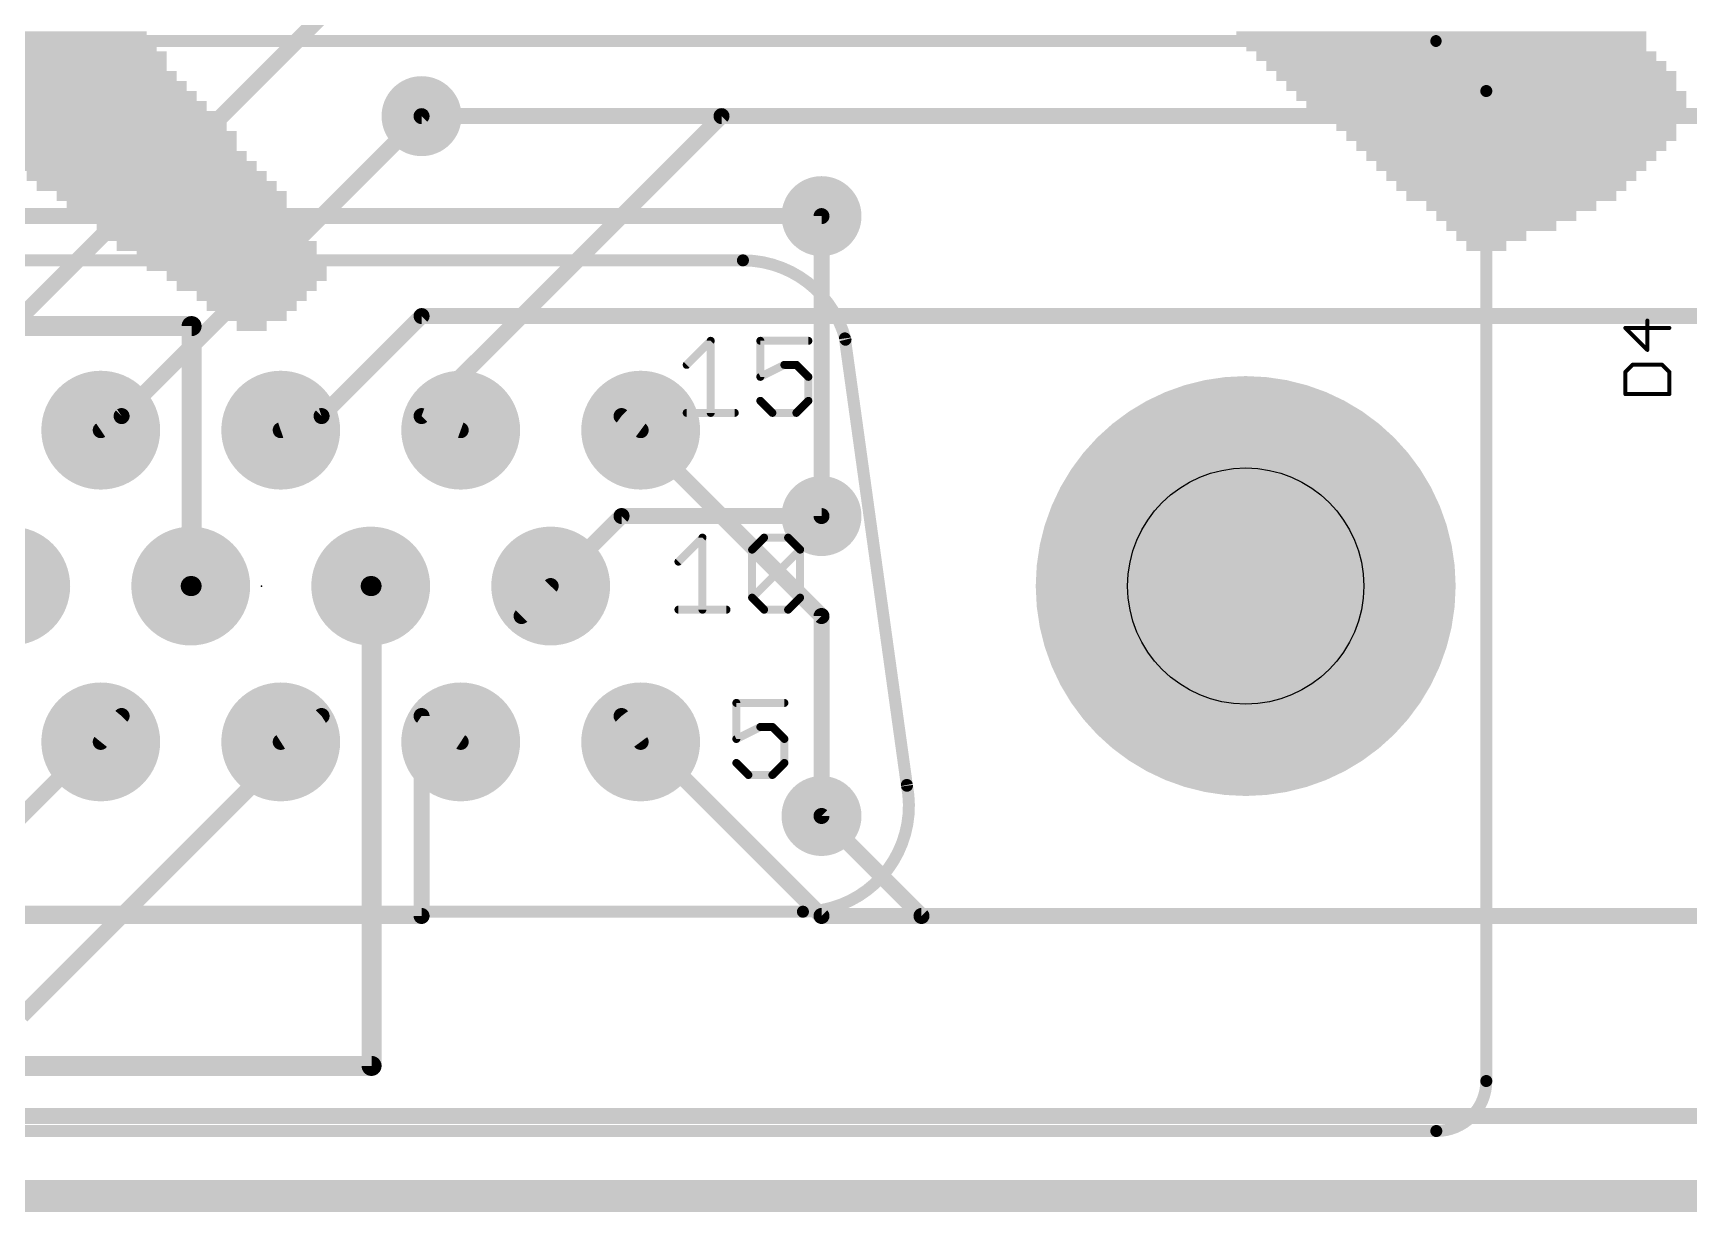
# Model space of a CAD drawing. Extents: x -2.2 to 88.8, y 2.6 to 53.2.
# Drawn here: x 33.17 to 54.2, y 2.59 to 17.56 of the extents above; entities that cross this region are included whole.
import ezdxf

# ---------------------------------------------------------------- set-up
doc = ezdxf.new("R2010")
doc.units = 0
for name, color, linetype in [('1', 22, 'CONTINUOUS'), ('16', 175, 'CONTINUOUS'), ('17', 82, 'CONTINUOUS'), ('18', 82, 'CONTINUOUS'), ('20', 7, 'CONTINUOUS'), ('21', 253, 'CONTINUOUS'), ('22', 253, 'CONTINUOUS'), ('23', 7, 'CONTINUOUS'), ('25', 253, 'CONTINUOUS'), ('42', 175, 'CONTINUOUS')]:
    doc.layers.add(name, color=color, linetype=linetype)

# ---------------------------------------------------------------- blocks, each defined once
blk = doc.blocks.new('RECT')
blk.add_solid([(-0.5, -0.5), (0.5, -0.5), (-0.5, 0.5), (0.5, 0.5)])
blk = doc.blocks.new('ROUNDP')
at = {"const_width": 0.5}
blk.add_lwpolyline([(0, -0.25, 1), (0, 0.25, 1), (0, -0.25)], format="xyb", dxfattribs=at)
blk = doc.blocks.new('ROUNDV')
at = {"const_width": 0.5}
blk.add_lwpolyline([(0, -0.25, 1), (0, 0.25, 1), (0, -0.25)], format="xyb", dxfattribs=at)

msp = doc.modelspace()

# ---------------------------------------------------------------- linework, layer by layer
at = {"layer": '1', "const_width": 0.2032}
for points in [[(36.83, 17.78), (31.75, 12.7)], [(38.1, 16.51), (34.29, 12.7)], [(41.91, 16.51), (38.1, 12.7)], [(54.61, 16.51), (41.91, 16.51)], [(43.18, 15.24), (43.18, 11.43)], [(34.29, 12.7), (34.025, 12.521)], [(38.1, 12.7), (38.597, 12.521)], [(43.18, 10.16), (40.64, 12.7)], [(40.64, 12.7), (40.883, 12.521)], [(43.18, 7.62), (43.18, 10.16)], [(38.1, 8.89), (38.1, 6.35)], [(38.1, 8.89), (38.597, 8.561)], [(43.18, 6.35), (40.64, 8.89)], [(40.64, 8.89), (40.883, 8.561)], [(38.1, 6.35), (30.48, 6.35)], [(55.88, 6.35), (43.18, 6.35)], [(6.35, 3.81), (81.28, 3.81)]]:
    msp.add_lwpolyline(points, dxfattribs=at)
at = {"layer": '1', "const_width": 0.1016}
for points in [[(38.1359, 16.4741, 1), (38.0641, 16.5459)], [(41.91, 16.5608, 1), (41.91, 16.4592)], [(41.9459, 16.4741, 1), (41.8741, 16.5459)], [(43.2308, 15.24, 1), (43.1292, 15.24)], [(34.2541, 12.7359, 1), (34.3259, 12.6641)], [(34.3184, 12.6579, 1), (34.2616, 12.7421)], [(38.1172, 12.7478, 1), (38.0828, 12.6522)], [(38.0641, 12.7359, 1), (38.1359, 12.6641)], [(38.5798, 12.4732, 1), (38.6142, 12.5688)], [(40.6759, 12.7359, 1), (40.6041, 12.6641)], [(40.6701, 12.7409, 1), (40.6099, 12.6591)], [(33.9966, 12.5631, 1), (34.0534, 12.4789)], [(40.8529, 12.4801, 1), (40.9131, 12.5619)], [(43.1292, 11.43, 1), (43.2308, 11.43)], [(43.2308, 10.16, 1), (43.1292, 10.16)], [(43.1441, 10.1241, 1), (43.2159, 10.1959)], [(38.1508, 8.89, 1), (38.0492, 8.89)], [(38.128, 8.9324, 1), (38.072, 8.8476)], [(40.6759, 8.9259, 1), (40.6041, 8.8541)], [(40.6809, 8.9202, 1), (40.5991, 8.8598)], [(38.569, 8.5186, 1), (38.625, 8.6034)], [(40.8421, 8.5308, 1), (40.9239, 8.5912)], [(43.1292, 7.62, 1), (43.2308, 7.62)], [(38.0492, 6.35, 1), (38.1508, 6.35)], [(38.1, 6.2992, 1), (38.1, 6.4008)], [(43.18, 6.4008, 1), (43.18, 6.2992)], [(43.1441, 6.3141, 1), (43.2159, 6.3859)]]:
    msp.add_lwpolyline(points, format="xyb", dxfattribs=at)
at = {"layer": '16'}
for points, const_width in [([(58.42, 16.51), (38.1, 16.51)], 0.2032), ([(17.78, 15.24), (43.18, 15.24)], 0.2032), ([(35.179, 13.843), (21.844, 13.843)], 0.254), ([(35.179, 10.541), (35.179, 13.843)], 0.254), ([(38.1, 13.97), (36.83, 12.7)], 0.2032), ([(55.88, 13.97), (38.1, 13.97)], 0.2032), ([(36.83, 12.7), (36.311, 12.521)], 0.2032), ([(40.64, 11.43), (39.37, 10.16)], 0.2032), ([(43.18, 11.43), (40.64, 11.43)], 0.2032), ([(35.168, 10.541), (35.179, 10.541)], 0.254), ([(37.454, 10.541), (37.465, 10.541)], 0.254), ([(37.465, 10.541), (37.465, 4.445)], 0.254), ([(39.37, 10.16), (39.74, 10.541)], 0.2032), ([(31.75, 6.35), (34.29, 8.89)], 0.2032), ([(36.83, 8.89), (33.02, 5.08)], 0.2032), ([(34.29, 8.89), (34.025, 8.561)], 0.2032), ([(36.83, 8.89), (36.311, 8.561)], 0.2032), ([(44.45, 6.35), (43.18, 7.62)], 0.2032), ([(57.15, 6.35), (44.45, 6.35)], 0.2032), ([(37.465, 4.445), (-1.27, 4.445)], 0.254)]:
    msp.add_lwpolyline(points, dxfattribs=dict(at, const_width=const_width))
for points, const_width in [([(38.1, 16.5608, 1), (38.1, 16.4592)], 0.1016), ([(43.18, 15.1892, 1), (43.18, 15.2908)], 0.1016), ([(35.2425, 13.843, 1), (35.1155, 13.843)], 0.127), ([(35.179, 13.7795, 1), (35.179, 13.9065)], 0.127), ([(38.1, 14.0208, 1), (38.1, 13.9192)], 0.1016), ([(38.1359, 13.9341, 1), (38.0641, 14.0059)], 0.1016), ([(36.2944, 12.569, 1), (36.3276, 12.473)], 0.1016), ([(36.7941, 12.7359, 1), (36.8659, 12.6641)], 0.1016), ([(36.8466, 12.652, 1), (36.8134, 12.748)], 0.1016), ([(40.64, 11.4808, 1), (40.64, 11.3792)], 0.1016), ([(40.6759, 11.3941, 1), (40.6041, 11.4659)], 0.1016), ([(43.18, 11.3792, 1), (43.18, 11.4808)], 0.1016), ([(35.168, 10.6045, 1), (35.168, 10.4775)], 0.127), ([(35.1155, 10.541, 1), (35.2425, 10.541)], 0.127), ([(35.179, 10.4775, 1), (35.179, 10.6045)], 0.127), ([(37.454, 10.6045, 1), (37.454, 10.4775)], 0.127), ([(37.5285, 10.541, 1), (37.4015, 10.541)], 0.127), ([(37.465, 10.4775, 1), (37.465, 10.6045)], 0.127), ([(39.7764, 10.5056, 1), (39.7036, 10.5764)], 0.1016), ([(39.3341, 10.1959, 1), (39.4059, 10.1241)], 0.1016), ([(39.3336, 10.1954, 1), (39.4064, 10.1246)], 0.1016), ([(34.3296, 8.8581, 1), (34.2504, 8.9219)], 0.1016), ([(34.3259, 8.8541, 1), (34.2541, 8.9259)], 0.1016), ([(36.8659, 8.8541, 1), (36.7941, 8.9259)], 0.1016), ([(36.8572, 8.8471, 1), (36.8028, 8.9329)], 0.1016), ([(33.9854, 8.5929, 1), (34.0646, 8.5291)], 0.1016), ([(36.2838, 8.6039, 1), (36.3382, 8.5181)], 0.1016), ([(43.2159, 7.6559, 1), (43.1441, 7.5841)], 0.1016), ([(44.45, 6.4008, 1), (44.45, 6.2992)], 0.1016), ([(44.4141, 6.3141, 1), (44.4859, 6.3859)], 0.1016), ([(37.4015, 4.445, 1), (37.5285, 4.445)], 0.127), ([(37.465, 4.3815, 1), (37.465, 4.5085)], 0.127)]:
    msp.add_lwpolyline(points, format="xyb", dxfattribs=dict(at, const_width=const_width))
at = {"layer": '20', "const_width": 0.4064}
msp.add_lwpolyline([(88.646, 2.794), (-1.905, 2.794)], dxfattribs=at)
at = {"layer": '20'}
msp.add_circle((48.568, 10.541), 1.5, dxfattribs=at)
at = {"layer": '21'}
for points, const_width in [([(50.981, 17.464), (21.147, 17.464)], 0.1524), ([(51.624, 4.253), (51.624, 16.829)], 0.1524), ([(42.182, 14.678), (29.954, 14.678)], 0.1524), ([(41.4678, 13.3509), (41.7728, 13.656)], 0.1016), ([(41.7728, 13.656), (41.7728, 12.7408)], 0.1016), ([(43.0134, 13.656), (42.4033, 13.656)], 0.1016), ([(42.4033, 13.656), (42.4033, 13.1984)], 0.1016), ([(43.477, 13.687), (44.265, 8.004)], 0.1524), ([(42.4033, 13.1984), (42.7083, 13.3509)], 0.1016), ([(42.7083, 13.3509), (42.8609, 13.3509)], 0.1016), ([(42.8609, 13.3509), (43.0134, 13.1984)], 0.1016), ([(43.0134, 13.1984), (43.0134, 12.8933)], 0.1016), ([(42.5558, 12.7408), (42.4033, 12.8933)], 0.1016), ([(43.0134, 12.8933), (42.8609, 12.7408)], 0.1016), ([(41.4678, 12.7408), (42.0779, 12.7408)], 0.1016), ([(42.8609, 12.7408), (42.5558, 12.7408)], 0.1016), ([(41.3628, 10.8509), (41.6678, 11.156)], 0.1016), ([(41.6678, 11.156), (41.6678, 10.2408)], 0.1016), ([(42.2983, 11.0035), (42.4508, 11.156)], 0.1016), ([(42.4508, 11.156), (42.7559, 11.156)], 0.1016), ([(42.7559, 11.156), (42.9084, 11.0035)], 0.1016), ([(42.2983, 10.3933), (42.2983, 11.0035)], 0.1016), ([(42.2983, 10.3933), (42.9084, 11.0035)], 0.1016), ([(42.9084, 11.0035), (42.9084, 10.3933)], 0.1016), ([(42.4508, 10.2408), (42.2983, 10.3933)], 0.1016), ([(42.9084, 10.3933), (42.7559, 10.2408)], 0.1016), ([(41.3628, 10.2408), (41.9729, 10.2408)], 0.1016), ([(42.7559, 10.2408), (42.4508, 10.2408)], 0.1016), ([(42.7084, 9.056), (42.0983, 9.056)], 0.1016), ([(42.0983, 9.056), (42.0983, 8.5984)], 0.1016), ([(42.0983, 8.5984), (42.4033, 8.7509)], 0.1016), ([(42.4033, 8.7509), (42.5559, 8.7509)], 0.1016), ([(42.5559, 8.7509), (42.7084, 8.5984)], 0.1016), ([(42.7084, 8.5984), (42.7084, 8.2933)], 0.1016), ([(42.2508, 8.1408), (42.0983, 8.2933)], 0.1016), ([(42.7084, 8.2933), (42.5559, 8.1408)], 0.1016), ([(42.5559, 8.1408), (42.2508, 8.1408)], 0.1016), ([(42.944, 6.404), (29.192, 6.404)], 0.1524), ([(21.155, 3.618), (50.989, 3.618)], 0.1524)]:
    msp.add_lwpolyline(points, dxfattribs=dict(at, const_width=const_width))
for points, const_width in [([(51.624, 16.829, 0.4142), (50.989, 17.464)], 0.1524), ([(50.989, 17.5021, 1), (50.989, 17.4259)], 0.0762), ([(50.981, 17.4259, 1), (50.981, 17.5021)], 0.0762), ([(51.6621, 16.829, 1), (51.5859, 16.829)], 0.0762), ([(51.5859, 16.829, 1), (51.6621, 16.829)], 0.0762), ([(43.4849, 13.6705, 0.3415), (42.182, 14.678)], 0.1524), ([(42.182, 14.7161, 1), (42.182, 14.6399)], 0.0762), ([(42.182, 14.6399, 1), (42.182, 14.7161)], 0.0762), ([(41.7982, 13.656, 1), (41.7474, 13.656)], 0.0508), ([(41.7908, 13.638, 1), (41.7549, 13.6739)], 0.0508), ([(42.4033, 13.6814, 1), (42.4033, 13.6306)], 0.0508), ([(42.4287, 13.656, 1), (42.3779, 13.656)], 0.0508), ([(43.0134, 13.6306, 1), (43.0134, 13.6814)], 0.0508), ([(43.5147, 13.6922, 1), (43.4393, 13.6818)], 0.0762), ([(43.448, 13.6609, 1), (43.5218, 13.6801)], 0.0762), ([(41.4498, 13.3689, 1), (41.4857, 13.333)], 0.0508), ([(42.7083, 13.3763, 1), (42.7083, 13.3255)], 0.0508), ([(42.7197, 13.3282, 1), (42.697, 13.3736)], 0.0508), ([(42.8788, 13.3689, 1), (42.8429, 13.333)], 0.0508), ([(42.8609, 13.3255, 1), (42.8609, 13.3763)], 0.0508), ([(42.3919, 13.2211, 1), (42.4146, 13.1757)], 0.0508), ([(42.3779, 13.1984, 1), (42.4287, 13.1984)], 0.0508), ([(43.0388, 13.1984, 1), (42.988, 13.1984)], 0.0508), ([(42.9954, 13.1804, 1), (43.0314, 13.2164)], 0.0508), ([(42.4212, 12.9113, 1), (42.3853, 12.8754)], 0.0508), ([(42.988, 12.8933, 1), (43.0388, 12.8933)], 0.0508), ([(43.0314, 12.8754, 1), (42.9954, 12.9113)], 0.0508), ([(41.4678, 12.7662, 1), (41.4678, 12.7154)], 0.0508), ([(41.7474, 12.7408, 1), (41.7982, 12.7408)], 0.0508), ([(42.0779, 12.7154, 1), (42.0779, 12.7662)], 0.0508), ([(42.5558, 12.7662, 1), (42.5558, 12.7154)], 0.0508), ([(42.5378, 12.7228, 1), (42.5738, 12.7588)], 0.0508), ([(42.8429, 12.7588, 1), (42.8788, 12.7228)], 0.0508), ([(42.8609, 12.7154, 1), (42.8609, 12.7662)], 0.0508), ([(48.568, 8.89, 1), (48.568, 12.192, 1), (48.568, 8.89)], 0.1524), ([(41.6932, 11.156, 1), (41.6424, 11.156)], 0.0508), ([(41.6858, 11.138, 1), (41.6499, 11.1739)], 0.0508), ([(42.4508, 11.1814, 1), (42.4508, 11.1306)], 0.0508), ([(42.4688, 11.138, 1), (42.4328, 11.1739)], 0.0508), ([(42.7738, 11.1739, 1), (42.7379, 11.138)], 0.0508), ([(42.7559, 11.1306, 1), (42.7559, 11.1814)], 0.0508), ([(42.3237, 11.0035, 1), (42.2729, 11.0035)], 0.0508), ([(42.2803, 11.0214, 1), (42.3162, 10.9855)], 0.0508), ([(42.9338, 11.0035, 1), (42.883, 11.0035)], 0.0508), ([(42.9264, 10.9855, 1), (42.8904, 11.0214)], 0.0508), ([(42.8904, 10.9855, 1), (42.9264, 11.0214)], 0.0508), ([(41.3448, 10.8689, 1), (41.3807, 10.833)], 0.0508), ([(42.3162, 10.4113, 1), (42.2803, 10.3754)], 0.0508), ([(42.2803, 10.4113, 1), (42.3162, 10.3754)], 0.0508), ([(42.2729, 10.3933, 1), (42.3237, 10.3933)], 0.0508), ([(42.883, 10.3933, 1), (42.9338, 10.3933)], 0.0508), ([(42.9264, 10.3754, 1), (42.8904, 10.4113)], 0.0508), ([(41.3628, 10.2662, 1), (41.3628, 10.2154)], 0.0508), ([(41.6424, 10.2408, 1), (41.6932, 10.2408)], 0.0508), ([(41.9729, 10.2154, 1), (41.9729, 10.2662)], 0.0508), ([(42.4508, 10.2662, 1), (42.4508, 10.2154)], 0.0508), ([(42.4328, 10.2228, 1), (42.4688, 10.2588)], 0.0508), ([(42.7379, 10.2588, 1), (42.7738, 10.2228)], 0.0508), ([(42.7559, 10.2154, 1), (42.7559, 10.2662)], 0.0508), ([(42.0983, 9.0814, 1), (42.0983, 9.0306)], 0.0508), ([(42.1237, 9.056, 1), (42.0729, 9.056)], 0.0508), ([(42.7084, 9.0306, 1), (42.7084, 9.0814)], 0.0508), ([(42.0869, 8.6211, 1), (42.1096, 8.5757)], 0.0508), ([(42.0729, 8.5984, 1), (42.1237, 8.5984)], 0.0508), ([(42.4033, 8.7763, 1), (42.4033, 8.7255)], 0.0508), ([(42.4147, 8.7282, 1), (42.392, 8.7736)], 0.0508), ([(42.5738, 8.7689, 1), (42.5379, 8.733)], 0.0508), ([(42.5559, 8.7255, 1), (42.5559, 8.7763)], 0.0508), ([(42.7338, 8.5984, 1), (42.683, 8.5984)], 0.0508), ([(42.6904, 8.5804, 1), (42.7264, 8.6164)], 0.0508), ([(42.1162, 8.3113, 1), (42.0803, 8.2754)], 0.0508), ([(42.683, 8.2933, 1), (42.7338, 8.2933)], 0.0508), ([(42.7264, 8.2754, 1), (42.6904, 8.3113)], 0.0508), ([(42.2508, 8.1662, 1), (42.2508, 8.1154)], 0.0508), ([(42.2328, 8.1228, 1), (42.2688, 8.1588)], 0.0508), ([(42.5379, 8.1588, 1), (42.5738, 8.1228)], 0.0508), ([(42.5559, 8.1154, 1), (42.5559, 8.1662)], 0.0508), ([(42.944, 6.404, 0.4733), (44.2641, 8.0142)], 0.1524), ([(44.3015, 8.0217, 1), (44.2267, 8.0067)], 0.0762), ([(44.2273, 7.9988, 1), (44.3027, 8.0092)], 0.0762), ([(42.944, 6.4421, 1), (42.944, 6.3659)], 0.0762), ([(42.944, 6.3659, 1), (42.944, 6.4421)], 0.0762), ([(50.989, 3.618, 0.4142), (51.624, 4.253)], 0.1524), ([(51.6621, 4.253, 1), (51.5859, 4.253)], 0.0762), ([(51.5859, 4.253, 1), (51.6621, 4.253)], 0.0762), ([(50.989, 3.6561, 1), (50.989, 3.5799)], 0.0762), ([(50.989, 3.5799, 1), (50.989, 3.6561)], 0.0762)]:
    msp.add_lwpolyline(points, format="xyb", dxfattribs=dict(at, const_width=const_width))
at = {"layer": '23'}
msp.add_point((36.068, 10.541), dxfattribs=at)
at = {"layer": '25', "const_width": 0.0508}
for points in [[(53.67, 13.5407), (53.67, 13.9136)], [(53.9496, 13.8203), (53.3903, 13.8203)], [(53.3903, 13.8203), (53.67, 13.5407)], [(53.4835, 13.3523), (53.3903, 13.259)], [(53.3903, 13.259), (53.3903, 12.9794)], [(53.8564, 13.3523), (53.4835, 13.3523)], [(53.9496, 13.259), (53.8564, 13.3523)], [(53.9496, 12.9794), (53.9496, 13.259)], [(53.3903, 12.9794), (53.9496, 12.9794)]]:
    msp.add_lwpolyline(points, dxfattribs=at)
at = {"layer": '25', "const_width": 0.0254}
for points in [[(53.6827, 13.9136, 1), (53.6573, 13.9136)], [(53.3903, 13.833, 1), (53.3903, 13.8076)], [(53.3993, 13.8293, 1), (53.3813, 13.8114)], [(53.9496, 13.8076, 1), (53.9496, 13.833)], [(53.6573, 13.5407, 1), (53.6827, 13.5407)], [(53.661, 13.5317, 1), (53.6789, 13.5497)], [(53.403, 13.259, 1), (53.3776, 13.259)], [(53.3813, 13.268, 1), (53.3993, 13.2501)], [(53.4835, 13.365, 1), (53.4835, 13.3396)], [(53.4925, 13.3433, 1), (53.4746, 13.3612)], [(53.8654, 13.3612, 1), (53.8474, 13.3433)], [(53.8564, 13.3396, 1), (53.8564, 13.365)], [(53.9623, 13.259, 1), (53.9369, 13.259)], [(53.9406, 13.2501, 1), (53.9586, 13.268)], [(53.3903, 12.9921, 1), (53.3903, 12.9667)], [(53.3776, 12.9794, 1), (53.403, 12.9794)], [(53.9369, 12.9794, 1), (53.9623, 12.9794)], [(53.9496, 12.9667, 1), (53.9496, 12.9921)]]:
    msp.add_lwpolyline(points, format="xyb", dxfattribs=at)
at = {"layer": '42', "const_width": 2.667}
msp.add_lwpolyline([(48.568, 9.2075, 1), (48.568, 11.8745, 1), (48.568, 9.2075)], format="xyb", dxfattribs=at)

# ---------------------------------------------------------------- block references
at = {"layer": '17', "xscale": 1.5096, "yscale": 1.5096, "rotation": 180}
for p in [(34.025, 12.521), (34.025, 12.521), (36.311, 12.521), (36.311, 12.521), (38.597, 12.521), (38.597, 12.521), (40.883, 12.521), (40.883, 12.521), (32.882, 10.541), (32.882, 10.541), (35.168, 10.541), (35.168, 10.541), (37.454, 10.541), (37.454, 10.541), (39.74, 10.541), (39.74, 10.541), (34.025, 8.561), (34.025, 8.561), (36.311, 8.561), (36.311, 8.561), (38.597, 8.561), (38.597, 8.561), (40.883, 8.561), (40.883, 8.561)]:
    msp.add_blockref('ROUNDP', p, dxfattribs=at)
at = {"layer": '18', "xscale": 1.016, "yscale": 1.016}
for p in [(38.1, 16.51), (38.1, 16.51), (43.18, 15.24), (43.18, 15.24), (43.18, 11.43), (43.18, 11.43), (43.18, 7.62), (43.18, 7.62)]:
    msp.add_blockref('ROUNDV', p, dxfattribs=at)
at = {"layer": '22', "yscale": 0.127}
for p, xscale in [((32.9565, 17.526), 3.302), ((33.0835, 17.399), 3.302), ((51.054, 17.526), 5.207), ((51.1175, 17.399), 5.08), ((33.2105, 17.272), 3.302), ((51.2445, 17.272), 5.08), ((33.274, 17.145), 3.175), ((33.3375, 17.018), 3.302), ((51.3715, 17.145), 5.08), ((51.4985, 17.018), 5.08), ((33.4645, 16.891), 3.302), ((33.5915, 16.764), 3.302), ((51.562, 16.891), 4.953), ((51.689, 16.764), 4.953), ((33.782, 16.637), 3.175), ((51.7525, 16.637), 4.826), ((33.909, 16.51), 3.175), ((34.036, 16.383), 3.175), ((51.8795, 16.51), 4.572), ((51.8795, 16.383), 4.318), ((34.163, 16.256), 3.175), ((51.943, 16.256), 4.191), ((34.2265, 16.129), 3.048), ((34.3535, 16.002), 3.048), ((51.943, 16.129), 3.937), ((51.943, 16.002), 3.683), ((34.4805, 15.875), 3.048), ((34.6075, 15.748), 3.048), ((51.943, 15.875), 3.429), ((51.943, 15.748), 3.175), ((34.7345, 15.621), 3.048), ((51.943, 15.621), 2.921), ((34.925, 15.494), 2.921), ((34.9885, 15.367), 2.794), ((51.943, 15.494), 2.667), ((51.943, 15.367), 2.159), ((35.1155, 15.24), 2.794), ((35.306, 15.113), 2.667), ((51.8795, 15.24), 1.778), ((51.816, 15.113), 1.397), ((35.3695, 14.986), 2.54), ((51.689, 14.986), 0.889), ((35.4965, 14.859), 2.54), ((35.6235, 14.732), 2.286), ((51.6255, 14.859), 0.508), ((35.7505, 14.605), 2.286), ((35.8775, 14.478), 2.032), ((35.8775, 14.351), 1.778), ((35.941, 14.224), 1.397), ((35.941, 14.097), 1.143), ((36.0045, 13.97), 0.762), ((35.941, 13.843), 0.381)]:
    msp.add_blockref('RECT', p, dxfattribs=dict(at, xscale=xscale))

doc.saveas('drawing.dxf')
